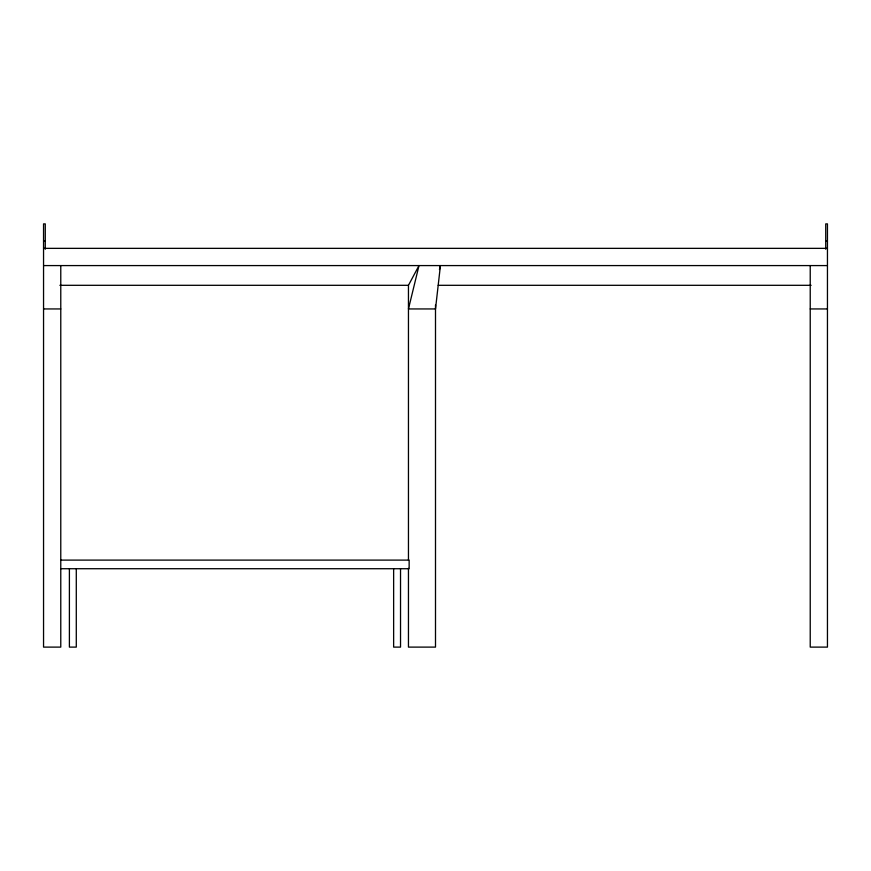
<?xml version="1.0" encoding="UTF-8"?>
<svg xmlns="http://www.w3.org/2000/svg" width="871" height="871" viewBox="0 0 871 871"><rect width="100%" height="100%" fill="white"/><g stroke="black" fill="none" stroke-linecap="round" stroke-linejoin="round"><path stroke-width="1.31" d="M439.441 269.531L440.432 265.579L435.5 308.944L408.455 308.944L419.005 265.579L408.455 285.307L408.455 560.195M43.55 241.115L45.27 241.115M825.73 241.115L827.45 241.115M43.55 248.355L827.45 248.355M43.55 265.579L827.45 265.579M59.881 285.307L408.455 285.307M438.211 285.307L811.119 285.307M43.55 308.944L60.774 308.944M810.226 308.944L827.45 308.944M60.774 560.107L409.141 560.107L409.141 568.719L60.774 568.719M825.73 249.237L825.73 223.891L827.45 223.891L827.45 647.109L810.226 647.109L810.226 265.579M435.5 305.002L435.5 647.109L408.455 647.109L408.455 568.338M400.529 568.719L400.529 647.109L393.638 647.109L393.638 568.719M76.289 568.719L76.289 647.109L69.397 647.109L69.397 568.719M60.774 265.579L60.774 647.109L43.55 647.109L43.55 223.891L45.27 223.891L45.27 249.237"/></g></svg>
